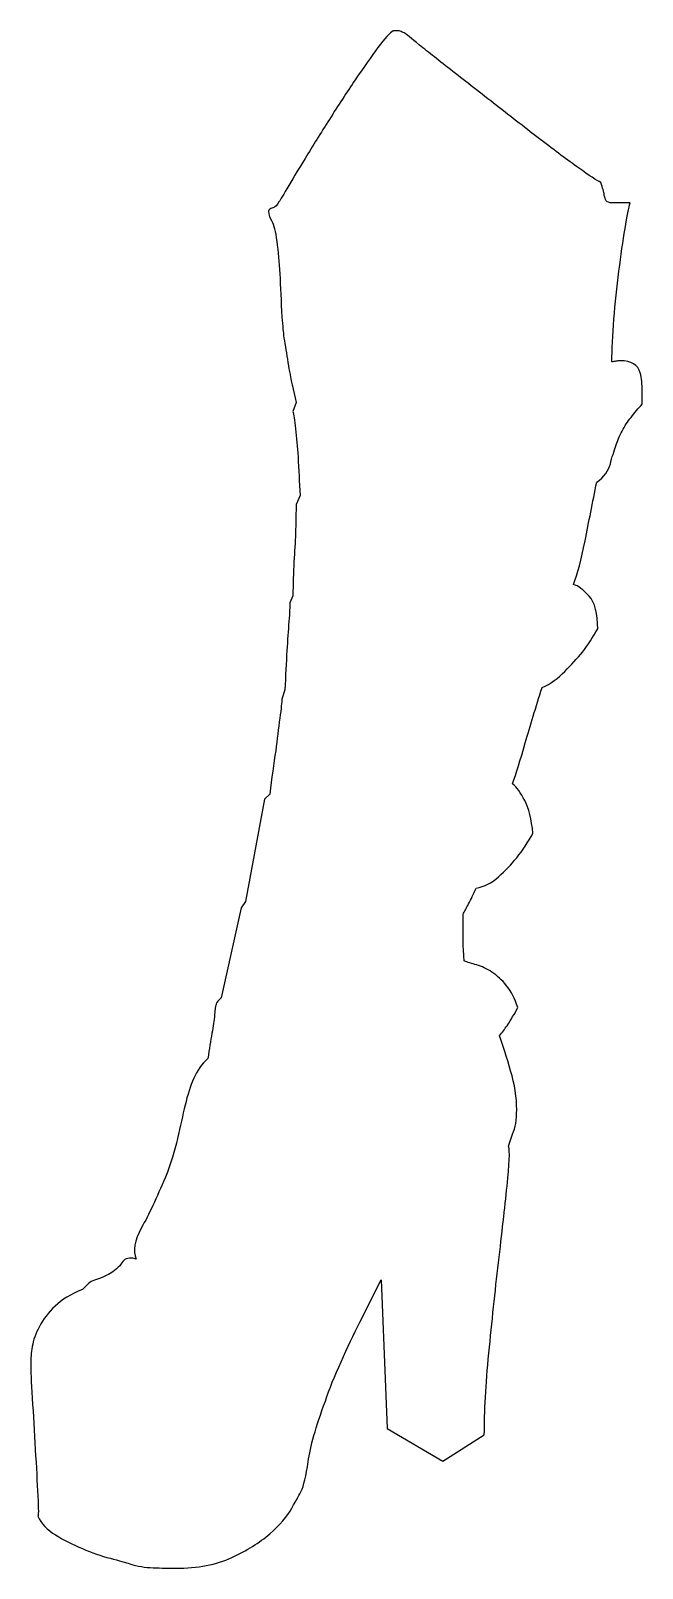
# Model space of a CAD drawing. Header units: centimetres. Extents: x -3.2 to 3.2, y -8.2 to 8.2.
import ezdxf

# ---------------------------------------------------------------- set-up
doc = ezdxf.new("R2010")
doc.units = ezdxf.units.CM
doc.header["$MEASUREMENT"] = 0
doc.layers.add('Camada 1', color=7, linetype='Continuous')

msp = doc.modelspace()

# ---------------------------------------------------------------- linework, layer by layer
at = {"layer": 'Camada 1'}
msp.add_open_spline([(3.22706, 4.53193), (3.2414, 4.47446), (3.24862, 4.4099), (3.24862, 4.33847), (3.24862, 4.33847), (3.24862, 4.33847), (3.24862, 4.19864), (3.24862, 4.19864), (3.24862, 4.19864), (3.20547, 4.15549), (3.1661, 4.10895), (3.13038, 4.05891), (3.13038, 4.05891), (3.09448, 4.01576), (3.06206, 3.96723), (3.03341, 3.91363), (3.03341, 3.91363), (3.00468, 3.85992), (2.98327, 3.80801), (2.96896, 3.75776), (2.96896, 3.75776), (2.9474, 3.7004), (2.9275, 3.63595), (2.90969, 3.56432), (2.90969, 3.56432), (2.89178, 3.49254), (2.84336, 3.42798), (2.76459, 3.3707), (2.76459, 3.3707), (2.72133, 3.15559), (2.68008, 2.94784), (2.64069, 2.74705), (2.64069, 2.74705), (2.60132, 2.54636), (2.56002, 2.3923), (2.51705, 2.28488), (2.51705, 2.28488), (2.56727, 2.27046), (2.62288, 2.22911), (2.68384, 2.16116), (2.68384, 2.16116), (2.74491, 2.09303), (2.77533, 1.97659), (2.77533, 1.8117), (2.77533, 1.8117), (2.72503, 1.72568), (2.67119, 1.64324), (2.61391, 1.56445), (2.61391, 1.56445), (2.55644, 1.49992), (2.49379, 1.43179), (2.42555, 1.36017), (2.42555, 1.36017), (2.35745, 1.28839), (2.27677, 1.231), (2.18351, 1.18814), (2.18351, 1.18814), (2.11906, 0.98018), (2.05979, 0.78486), (2.00619, 0.60217), (2.00619, 0.60217), (1.95229, 0.41937), (1.90753, 0.27419), (1.87165, 0.16667), (1.87165, 0.16667), (1.9147, 0.13079), (1.95767, 0.07171), (2.00074, -0.01076), (2.00074, -0.01076), (2.04368, -0.0932), (2.07244, -0.20957), (2.08686, -0.36004), (2.08686, -0.36004), (2.03664, -0.45323), (1.97917, -0.53935), (1.9147, -0.61811), (1.9147, -0.61811), (1.85723, -0.68992), (1.7927, -0.75794), (1.72108, -0.82239), (1.72108, -0.82239), (1.6493, -0.88684), (1.57053, -0.92642), (1.48441, -0.94074), (1.48441, -0.94074), (1.45568, -1.00519), (1.42879, -1.06078), (1.40374, -1.10732), (1.40374, -1.10732), (1.37868, -1.15407), (1.35889, -1.19167), (1.34468, -1.2203), (1.34468, -1.2203), (1.34468, -1.2203), (1.34468, -1.43522), (1.34468, -1.43522), (1.34468, -1.43522), (1.34468, -1.49269), (1.34635, -1.54997), (1.34984, -1.60736), (1.34984, -1.60736), (1.35344, -1.66464), (1.35532, -1.70047), (1.35532, -1.71478), (1.35532, -1.71478), (1.3912, -1.7292), (1.43597, -1.74362), (1.48986, -1.75793), (1.48986, -1.75793), (1.54346, -1.77224), (1.59736, -1.7973), (1.65118, -1.83302), (1.65118, -1.83302), (1.70489, -1.8689), (1.75701, -1.91726), (1.80715, -1.97822), (1.80715, -1.97822), (1.85734, -2.03918), (1.89676, -2.11625), (1.9255, -2.20933), (1.9255, -2.20933), (1.91127, -2.24523), (1.89327, -2.27746), (1.87171, -2.30611), (1.87171, -2.30611), (1.85737, -2.33484), (1.83768, -2.36707), (1.81263, -2.40297), (1.81263, -2.40297), (1.78749, -2.43887), (1.76053, -2.47459), (1.73188, -2.51047), (1.73188, -2.51047), (1.76776, -2.6108), (1.80718, -2.73444), (1.85023, -2.88134), (1.85023, -2.88134), (1.8932, -3.02842), (1.91476, -3.16627), (1.91476, -3.29528), (1.91476, -3.29528), (1.91476, -3.4027), (1.90026, -3.4888), (1.87171, -3.55335), (1.87171, -3.55335), (1.87171, -3.55335), (1.82864, -3.68233), (1.82864, -3.68233), (1.82864, -3.68233), (1.84295, -3.73255), (1.83769, -3.87407), (1.81263, -4.10709), (1.81263, -4.10709), (1.78749, -4.33992), (1.75704, -4.61062), (1.72114, -4.91894), (1.72114, -4.91894), (1.68526, -5.22707), (1.65121, -5.54788), (1.61901, -5.88163), (1.61901, -5.88163), (1.5866, -6.21501), (1.57059, -6.50361), (1.57059, -6.74756), (1.57059, -6.74756), (1.57059, -6.74756), (1.12953, -7.02722), (1.12953, -7.02722), (1.12953, -7.02722), (1.12953, -7.02722), (0.5379, -6.68292), (0.5379, -6.68292), (0.5379, -6.68292), (0.5379, -6.68292), (0.47337, -5.10156), (0.47337, -5.10156), (0.47337, -5.10156), (0.47337, -5.10156), (0.24744, -5.55315), (0.24744, -5.55315), (0.24744, -5.55315), (0.18291, -5.68213), (0.11655, -5.82186), (0.04834, -5.97246), (0.04834, -5.97246), (-0.01976, -6.12301), (-0.07538, -6.26287), (-0.11824, -6.39185), (-0.11824, -6.39185), (-0.21878, -6.66405), (-0.27974, -6.87741), (-0.30123, -7.03164), (-0.30123, -7.03164), (-0.32279, -7.1855), (-0.34788, -7.2913), (-0.37653, -7.34861), (-0.37653, -7.34861), (-0.39076, -7.37724), (-0.42307, -7.4365), (-0.47321, -7.52622), (-0.47321, -7.52622), (-0.52343, -7.61562), (-0.60238, -7.70712), (-0.70991, -7.80038), (-0.70991, -7.80038), (-0.8176, -7.8933), (-0.95195, -7.97762), (-1.11327, -8.05292), (-1.11327, -8.05292), (-1.27469, -8.12819), (-1.47369, -8.1659), (-1.71036, -8.1659), (-1.71036, -8.1659), (-1.78217, -8.1659), (-1.86093, -8.16421), (-1.94695, -8.16119), (-1.94695, -8.16119), (-2.03307, -8.15799), (-2.1157, -8.14394), (-2.19447, -8.11915), (-2.19447, -8.11915), (-2.23752, -8.10484), (-2.30734, -8.08505), (-2.40421, -8.06009), (-2.40421, -8.06009), (-2.50118, -8.03482), (-2.59963, -8.00072), (-2.69999, -7.95775), (-2.69999, -7.95775), (-2.80043, -7.91481), (-2.89549, -7.86636), (-2.98511, -7.81268), (-2.98511, -7.81268), (-3.07472, -7.75878), (-3.13748, -7.69243), (-3.17328, -7.61369), (-3.17328, -7.61369), (-3.16622, -7.61369), (-3.16622, -7.54188), (-3.17328, -7.39856), (-3.17328, -7.39856), (-3.18064, -7.25497), (-3.1895, -7.09019), (-3.20032, -6.90382), (-3.20032, -6.90382), (-3.21106, -6.71724), (-3.2218, -6.53615), (-3.23255, -6.36063), (-3.23255, -6.36063), (-3.24346, -6.18481), (-3.24865, -6.06109), (-3.24865, -5.98947), (-3.24865, -5.98947), (-3.24865, -5.93928), (-3.24346, -5.88006), (-3.23264, -5.81207), (-3.23264, -5.81207), (-3.2219, -5.74375), (-3.19674, -5.67213), (-3.15734, -5.59686), (-3.15734, -5.59686), (-3.11797, -5.52156), (-3.06238, -5.44975), (-2.99057, -5.38173), (-2.99057, -5.38173), (-2.91879, -5.31352), (-2.82211, -5.25441), (-2.70008, -5.20422), (-2.70008, -5.20422), (-2.70008, -5.20422), (-2.64626, -5.15051), (-2.64626, -5.15051), (-2.64626, -5.15051), (-2.61761, -5.12178), (-2.57099, -5.10021), (-2.50643, -5.0859), (-2.50643, -5.0859), (-2.44198, -5.05714), (-2.39353, -5.03028), (-2.36133, -5.00523), (-2.36133, -5.00523), (-2.329, -4.98007), (-2.30574, -4.95681), (-2.2914, -4.9353), (-2.2914, -4.9353), (-2.27709, -4.91374), (-2.26267, -4.8977), (-2.24835, -4.88707), (-2.24835, -4.88707), (-2.23404, -4.87604), (-2.20877, -4.87088), (-2.17297, -4.87088), (-2.17297, -4.87088), (-2.16591, -4.87088), (-2.15874, -4.87255), (-2.15149, -4.87625), (-2.15149, -4.87625), (-2.14432, -4.87964), (-2.13715, -4.88152), (-2.1299, -4.88152), (-2.1299, -4.88152), (-2.1658, -4.7954), (-2.14612, -4.68441), (-2.07084, -4.54804), (-2.07084, -4.54804), (-1.99554, -4.41181), (-1.91132, -4.2325), (-1.81792, -4.01033), (-1.81792, -4.01033), (-1.76072, -3.8669), (-1.71767, -3.73059), (-1.68894, -3.60158), (-1.68894, -3.60158), (-1.66039, -3.47249), (-1.63332, -3.35414), (-1.60827, -3.24664), (-1.60827, -3.24664), (-1.58322, -3.13914), (-1.55268, -3.04418), (-1.51678, -2.96152), (-1.51678, -2.96152), (-1.48088, -2.8791), (-1.43066, -2.80925), (-1.36621, -2.75178), (-1.36621, -2.75178), (-1.35187, -2.65134), (-1.33748, -2.56173), (-1.32316, -2.48286), (-1.32316, -2.48286), (-1.30882, -2.41116), (-1.2998, -2.34671), (-1.2963, -2.28932), (-1.2963, -2.28932), (-1.29281, -2.23204), (-1.28746, -2.19613), (-1.28011, -2.18171), (-1.28011, -2.18171), (-1.28011, -2.16737), (-1.26947, -2.14959), (-1.24788, -2.128), (-1.24788, -2.128), (-1.24788, -2.128), (-1.22632, -2.10644), (-1.22632, -2.10644), (-1.22632, -2.10644), (-1.22632, -2.10644), (-1.01132, -1.14912), (-1.01132, -1.14912), (-1.01132, -1.14912), (-1.01132, -1.14912), (-0.96827, -1.08448), (-0.96827, -1.08448), (-0.96827, -1.08448), (-0.96827, -1.08448), (-0.7638, 0.00193), (-0.7638, 0.00193), (-0.7638, 0.00193), (-0.7638, 0.00193), (-0.71001, 0.05564), (-0.71001, 0.05564), (-0.71001, 0.05564), (-0.68853, 0.22778), (-0.66712, 0.38184), (-0.64548, 0.51811), (-0.64548, 0.51811), (-0.63125, 0.64014), (-0.61693, 0.75481), (-0.60259, 0.86231), (-0.60259, 0.86231), (-0.58836, 0.96981), (-0.58103, 1.03805), (-0.58103, 1.06678), (-0.58103, 1.06678), (-0.58103, 1.06678), (-0.54862, 1.16364), (-0.54862, 1.16364), (-0.54862, 1.16364), (-0.54163, 1.31421), (-0.53449, 1.45394), (-0.52722, 1.58311), (-0.52722, 1.58311), (-0.52005, 1.69061), (-0.51291, 1.79277), (-0.50574, 1.88963), (-0.50574, 1.88963), (-0.49857, 1.98639), (-0.49489, 2.05275), (-0.49489, 2.08862), (-0.49489, 2.08862), (-0.49489, 2.08862), (-0.46266, 2.16389), (-0.46266, 2.16389), (-0.46266, 2.16389), (-0.46266, 2.2857), (-0.45919, 2.40754), (-0.45192, 2.52957), (-0.45192, 2.52957), (-0.44475, 2.62993), (-0.4393, 2.73026), (-0.43573, 2.83072), (-0.43573, 2.83072), (-0.43224, 2.93105), (-0.43025, 3.01003), (-0.43025, 3.06731), (-0.43025, 3.06731), (-0.43025, 3.06731), (-0.43025, 3.13195), (-0.43025, 3.13195), (-0.43025, 3.13195), (-0.43025, 3.13195), (-0.38736, 3.22871), (-0.38736, 3.22871), (-0.38736, 3.22871), (-0.39453, 3.37211), (-0.4017, 3.50837), (-0.40884, 3.63754), (-0.40884, 3.63754), (-0.41609, 3.74504), (-0.42503, 3.8454), (-0.4358, 3.93869), (-0.4358, 3.93869), (-0.44665, 4.03177), (-0.45549, 4.09273), (-0.46266, 4.12149), (-0.46266, 4.12149), (-0.46266, 4.12149), (-0.43025, 4.21835), (-0.43025, 4.21835), (-0.43025, 4.21835), (-0.45906, 4.34733), (-0.48415, 4.46568), (-0.50574, 4.57339), (-0.50574, 4.57339), (-0.52005, 4.6665), (-0.53447, 4.75608), (-0.54879, 4.8421), (-0.54879, 4.8421), (-0.5631, 4.92822), (-0.57027, 4.98918), (-0.57027, 5.02509), (-0.57027, 5.02509), (-0.57027, 5.02509), (-0.58101, 5.12195), (-0.58101, 5.12195), (-0.58101, 5.12195), (-0.58818, 5.29398), (-0.59535, 5.44826), (-0.60249, 5.58449), (-0.60249, 5.58449), (-0.60974, 5.7063), (-0.62059, 5.82097), (-0.6349, 5.92869), (-0.6349, 5.92869), (-0.64913, 6.03619), (-0.66713, 6.10781), (-0.6885, 6.14372), (-0.6885, 6.14372), (-0.71006, 6.17237), (-0.72081, 6.20825), (-0.72081, 6.25122), (-0.72081, 6.25122), (-0.72081, 6.26553), (-0.7065, 6.27638), (-0.67776, 6.28353), (-0.67776, 6.28353), (-0.64911, 6.29059), (-0.62754, 6.31226), (-0.61323, 6.34806), (-0.61323, 6.34806), (-0.60606, 6.35523), (-0.57733, 6.40177), (-0.52721, 6.48789), (-0.52721, 6.48789), (-0.47699, 6.57401), (-0.41254, 6.68151), (-0.33359, 6.8106), (-0.33359, 6.8106), (-0.25482, 6.93958), (-0.1687, 7.07764), (-0.07552, 7.22473), (-0.07552, 7.22473), (0.01775, 7.37181), (0.10924, 7.51154), (0.19875, 7.6442), (0.19875, 7.6442), (0.28836, 7.77676), (0.36912, 7.89143), (0.44082, 7.98829), (0.44082, 7.98829), (0.51263, 8.08521), (0.56631, 8.14431), (0.60224, 8.1659), (0.60224, 8.1659), (0.60224, 8.1659), (0.64528, 8.16593), (0.64528, 8.16593), (0.64528, 8.16593), (0.65959, 8.16593), (0.67401, 8.16273), (0.68835, 8.15659), (0.68835, 8.15659), (0.70256, 8.15032), (0.71708, 8.14405), (0.73132, 8.13788), (0.73132, 8.13788), (0.73849, 8.13063), (0.78868, 8.08933), (0.88187, 8.01387), (0.88187, 8.01387), (0.97514, 7.93844), (1.09348, 7.84507), (1.23691, 7.7337), (1.23691, 7.7337), (1.38031, 7.62223), (1.53457, 7.5019), (1.69943, 7.37262), (1.69943, 7.37262), (1.86424, 7.24334), (2.02214, 7.12124), (2.17272, 7.00628), (2.17272, 7.00628), (2.32329, 6.89132), (2.45606, 6.79247), (2.57073, 6.70995), (2.57073, 6.70995), (2.6854, 6.62732), (2.76435, 6.5753), (2.80751, 6.55363), (2.80751, 6.55363), (2.82902, 6.49616), (2.84154, 6.45301), (2.84521, 6.42428), (2.84521, 6.42428), (2.8487, 6.39555), (2.85585, 6.37396), (2.86661, 6.35964), (2.86661, 6.35964), (2.87743, 6.34533), (2.89712, 6.33816), (2.92585, 6.33816), (2.92585, 6.33816), (2.9545, 6.33816), (3.00464, 6.33816), (3.07642, 6.33816), (3.07642, 6.33816), (3.07642, 6.33816), (3.11948, 6.33816), (3.11948, 6.33816), (3.11948, 6.33816), (3.10506, 6.28802), (3.08707, 6.19653), (3.06569, 6.06405), (3.06569, 6.06405), (3.04402, 5.93139), (3.02264, 5.78081), (3.00116, 5.61243), (3.00116, 5.61243), (2.9796, 5.44394), (2.96158, 5.27368), (2.94737, 5.10165), (2.94737, 5.10165), (2.93306, 4.92959), (2.92586, 4.7792), (2.92586, 4.65022), (2.92586, 4.65022), (2.9402, 4.65022), (2.95451, 4.65191), (2.96875, 4.65549), (2.96875, 4.65549), (2.98306, 4.65898), (2.99748, 4.66086), (3.01198, 4.66086), (3.01198, 4.66086), (3.1339, 4.66091), (3.20549, 4.61787), (3.22706, 4.53193)], degree=3, knots=[0, 0, 0, 0, 0.00689655, 0.00689655, 0.00689655, 0.00689655, 0.0137931, 0.0137931, 0.0137931, 0.0137931, 0.02068966, 0.02068966, 0.02068966, 0.02068966, 0.02758621, 0.02758621, 0.02758621, 0.02758621, 0.03448276, 0.03448276, 0.03448276, 0.03448276, 0.04137931, 0.04137931, 0.04137931, 0.04137931, 0.04827586, 0.04827586, 0.04827586, 0.04827586, 0.05517241, 0.05517241, 0.05517241, 0.05517241, 0.06206897, 0.06206897, 0.06206897, 0.06206897, 0.06896552, 0.06896552, 0.06896552, 0.06896552, 0.07586207, 0.07586207, 0.07586207, 0.07586207, 0.08275862, 0.08275862, 0.08275862, 0.08275862, 0.08965517, 0.08965517, 0.08965517, 0.08965517, 0.09655172, 0.09655172, 0.09655172, 0.09655172, 0.10344828, 0.10344828, 0.10344828, 0.10344828, 0.11034483, 0.11034483, 0.11034483, 0.11034483, 0.11724138, 0.11724138, 0.11724138, 0.11724138, 0.12413793, 0.12413793, 0.12413793, 0.12413793, 0.13103448, 0.13103448, 0.13103448, 0.13103448, 0.13793103, 0.13793103, 0.13793103, 0.13793103, 0.14482759, 0.14482759, 0.14482759, 0.14482759, 0.15172414, 0.15172414, 0.15172414, 0.15172414, 0.15862069, 0.15862069, 0.15862069, 0.15862069, 0.16551724, 0.16551724, 0.16551724, 0.16551724, 0.17241379, 0.17241379, 0.17241379, 0.17241379, 0.17931034, 0.17931034, 0.17931034, 0.17931034, 0.1862069, 0.1862069, 0.1862069, 0.1862069, 0.19310345, 0.19310345, 0.19310345, 0.19310345, 0.2, 0.2, 0.2, 0.2, 0.20689655, 0.20689655, 0.20689655, 0.20689655, 0.2137931, 0.2137931, 0.2137931, 0.2137931, 0.22068966, 0.22068966, 0.22068966, 0.22068966, 0.22758621, 0.22758621, 0.22758621, 0.22758621, 0.23448276, 0.23448276, 0.23448276, 0.23448276, 0.24137931, 0.24137931, 0.24137931, 0.24137931, 0.24827586, 0.24827586, 0.24827586, 0.24827586, 0.25517241, 0.25517241, 0.25517241, 0.25517241, 0.26206897, 0.26206897, 0.26206897, 0.26206897, 0.26896552, 0.26896552, 0.26896552, 0.26896552, 0.27586207, 0.27586207, 0.27586207, 0.27586207, 0.28275862, 0.28275862, 0.28275862, 0.28275862, 0.28965517, 0.28965517, 0.28965517, 0.28965517, 0.29655172, 0.29655172, 0.29655172, 0.29655172, 0.30344828, 0.30344828, 0.30344828, 0.30344828, 0.31034483, 0.31034483, 0.31034483, 0.31034483, 0.31724138, 0.31724138, 0.31724138, 0.31724138, 0.32413793, 0.32413793, 0.32413793, 0.32413793, 0.33103448, 0.33103448, 0.33103448, 0.33103448, 0.33793103, 0.33793103, 0.33793103, 0.33793103, 0.34482759, 0.34482759, 0.34482759, 0.34482759, 0.35172414, 0.35172414, 0.35172414, 0.35172414, 0.35862069, 0.35862069, 0.35862069, 0.35862069, 0.36551724, 0.36551724, 0.36551724, 0.36551724, 0.37241379, 0.37241379, 0.37241379, 0.37241379, 0.37931034, 0.37931034, 0.37931034, 0.37931034, 0.3862069, 0.3862069, 0.3862069, 0.3862069, 0.39310345, 0.39310345, 0.39310345, 0.39310345, 0.4, 0.4, 0.4, 0.4, 0.40689655, 0.40689655, 0.40689655, 0.40689655, 0.4137931, 0.4137931, 0.4137931, 0.4137931, 0.42068966, 0.42068966, 0.42068966, 0.42068966, 0.42758621, 0.42758621, 0.42758621, 0.42758621, 0.43448276, 0.43448276, 0.43448276, 0.43448276, 0.44137931, 0.44137931, 0.44137931, 0.44137931, 0.44827586, 0.44827586, 0.44827586, 0.44827586, 0.45517241, 0.45517241, 0.45517241, 0.45517241, 0.46206897, 0.46206897, 0.46206897, 0.46206897, 0.46896552, 0.46896552, 0.46896552, 0.46896552, 0.47586207, 0.47586207, 0.47586207, 0.47586207, 0.48275862, 0.48275862, 0.48275862, 0.48275862, 0.48965517, 0.48965517, 0.48965517, 0.48965517, 0.49655172, 0.49655172, 0.49655172, 0.49655172, 0.50344828, 0.50344828, 0.50344828, 0.50344828, 0.51034483, 0.51034483, 0.51034483, 0.51034483, 0.51724138, 0.51724138, 0.51724138, 0.51724138, 0.52413793, 0.52413793, 0.52413793, 0.52413793, 0.53103448, 0.53103448, 0.53103448, 0.53103448, 0.53793103, 0.53793103, 0.53793103, 0.53793103, 0.54482759, 0.54482759, 0.54482759, 0.54482759, 0.55172414, 0.55172414, 0.55172414, 0.55172414, 0.55862069, 0.55862069, 0.55862069, 0.55862069, 0.56551724, 0.56551724, 0.56551724, 0.56551724, 0.57241379, 0.57241379, 0.57241379, 0.57241379, 0.57931034, 0.57931034, 0.57931034, 0.57931034, 0.5862069, 0.5862069, 0.5862069, 0.5862069, 0.59310345, 0.59310345, 0.59310345, 0.59310345, 0.6, 0.6, 0.6, 0.6, 0.60689655, 0.60689655, 0.60689655, 0.60689655, 0.6137931, 0.6137931, 0.6137931, 0.6137931, 0.62068966, 0.62068966, 0.62068966, 0.62068966, 0.62758621, 0.62758621, 0.62758621, 0.62758621, 0.63448276, 0.63448276, 0.63448276, 0.63448276, 0.64137931, 0.64137931, 0.64137931, 0.64137931, 0.64827586, 0.64827586, 0.64827586, 0.64827586, 0.65517241, 0.65517241, 0.65517241, 0.65517241, 0.66206897, 0.66206897, 0.66206897, 0.66206897, 0.66896552, 0.66896552, 0.66896552, 0.66896552, 0.67586207, 0.67586207, 0.67586207, 0.67586207, 0.68275862, 0.68275862, 0.68275862, 0.68275862, 0.68965517, 0.68965517, 0.68965517, 0.68965517, 0.69655172, 0.69655172, 0.69655172, 0.69655172, 0.70344828, 0.70344828, 0.70344828, 0.70344828, 0.71034483, 0.71034483, 0.71034483, 0.71034483, 0.71724138, 0.71724138, 0.71724138, 0.71724138, 0.72413793, 0.72413793, 0.72413793, 0.72413793, 0.73103448, 0.73103448, 0.73103448, 0.73103448, 0.73793103, 0.73793103, 0.73793103, 0.73793103, 0.74482759, 0.74482759, 0.74482759, 0.74482759, 0.75172414, 0.75172414, 0.75172414, 0.75172414, 0.75862069, 0.75862069, 0.75862069, 0.75862069, 0.76551724, 0.76551724, 0.76551724, 0.76551724, 0.77241379, 0.77241379, 0.77241379, 0.77241379, 0.77931034, 0.77931034, 0.77931034, 0.77931034, 0.7862069, 0.7862069, 0.7862069, 0.7862069, 0.79310345, 0.79310345, 0.79310345, 0.79310345, 0.8, 0.8, 0.8, 0.8, 0.80689655, 0.80689655, 0.80689655, 0.80689655, 0.8137931, 0.8137931, 0.8137931, 0.8137931, 0.82068966, 0.82068966, 0.82068966, 0.82068966, 0.82758621, 0.82758621, 0.82758621, 0.82758621, 0.83448276, 0.83448276, 0.83448276, 0.83448276, 0.84137931, 0.84137931, 0.84137931, 0.84137931, 0.84827586, 0.84827586, 0.84827586, 0.84827586, 0.85517241, 0.85517241, 0.85517241, 0.85517241, 0.86206897, 0.86206897, 0.86206897, 0.86206897, 0.86896552, 0.86896552, 0.86896552, 0.86896552, 0.87586207, 0.87586207, 0.87586207, 0.87586207, 0.88275862, 0.88275862, 0.88275862, 0.88275862, 0.88965517, 0.88965517, 0.88965517, 0.88965517, 0.89655172, 0.89655172, 0.89655172, 0.89655172, 0.90344828, 0.90344828, 0.90344828, 0.90344828, 0.91034483, 0.91034483, 0.91034483, 0.91034483, 0.91724138, 0.91724138, 0.91724138, 0.91724138, 0.92413793, 0.92413793, 0.92413793, 0.92413793, 0.93103448, 0.93103448, 0.93103448, 0.93103448, 0.93793103, 0.93793103, 0.93793103, 0.93793103, 0.94482759, 0.94482759, 0.94482759, 0.94482759, 0.95172414, 0.95172414, 0.95172414, 0.95172414, 0.95862069, 0.95862069, 0.95862069, 0.95862069, 0.96551724, 0.96551724, 0.96551724, 0.96551724, 0.97241379, 0.97241379, 0.97241379, 0.97241379, 0.97931034, 0.97931034, 0.97931034, 0.97931034, 0.9862069, 0.9862069, 0.9862069, 0.9862069, 1, 1, 1, 1], dxfattribs=at)

doc.saveas('drawing.dxf')
